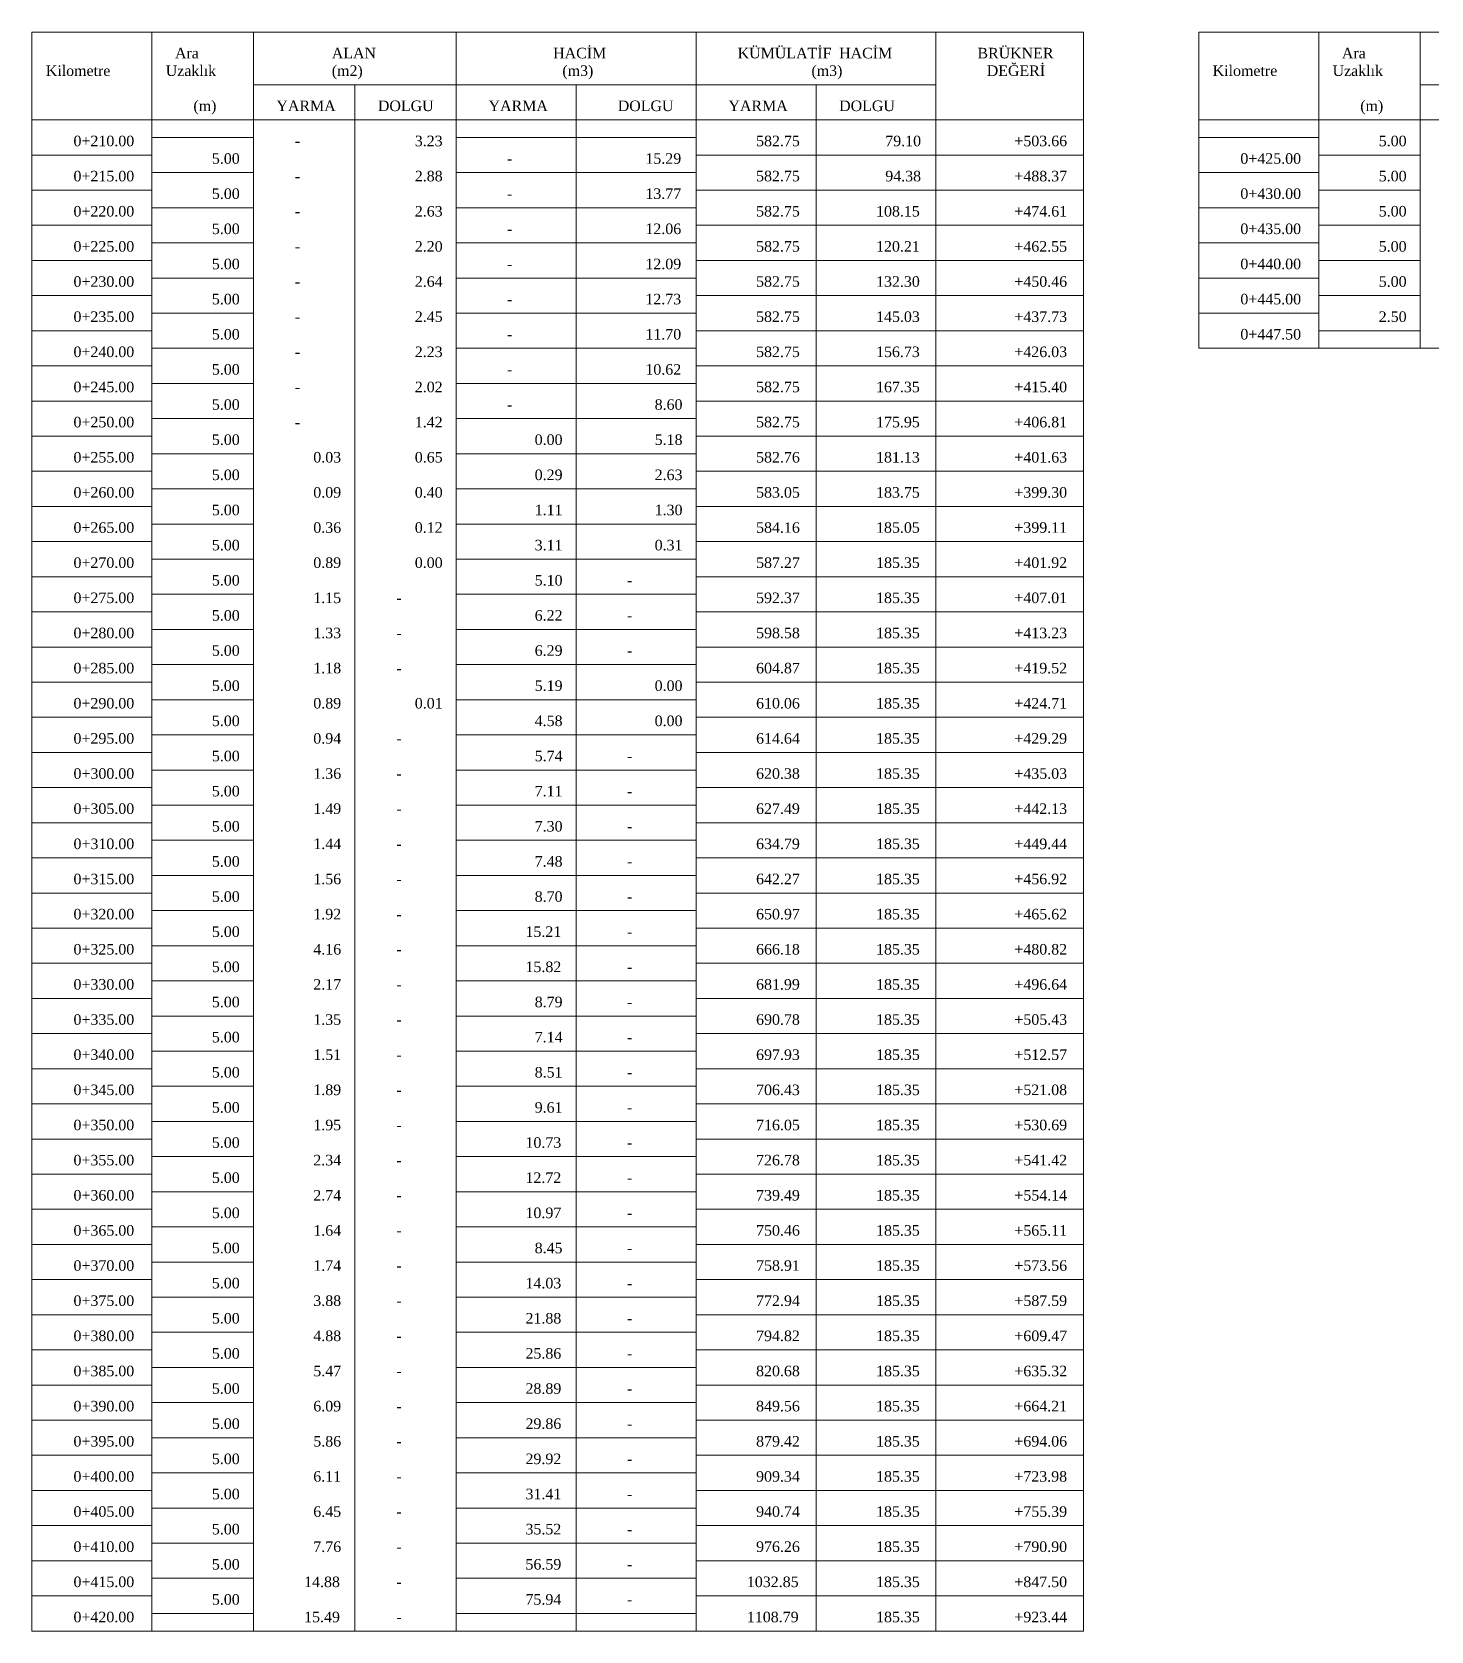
# Model space of a CAD drawing. Header units: metres. Extents: x 478603 to 489313, y 4282657 to 4289463.
# Drawn here: x 485857.1 to 486056.2, y 4283522.5 to 4283750 of the extents above; entities that cross this region are included whole.
import ezdxf

# ---------------------------------------------------------------- set-up
doc = ezdxf.new("R2010")
doc.units = ezdxf.units.M
for name, color, linetype, lineweight in [('TB_C', 96, 'Continuous', 0), ('TB_M', 18, 'Continuous', 0), ('TB_R', 1, 'Continuous', 0)]:
    doc.layers.add(name, color=color, linetype=linetype, lineweight=lineweight)
doc.styles.get("Standard").update_dxf_attribs({"font": 'times.ttf'})

msp = doc.modelspace()

# ---------------------------------------------------------------- linework, layer by layer
at = {"layer": 'TB_C'}
for p, q in [((485857.12, 4283749.97), (486006.75, 4283749.97)), ((485857.12, 4283749.97), (485857.12, 4283522.47)), ((485874.18, 4283749.97), (485874.18, 4283522.47)), ((485888.62, 4283749.97), (485888.62, 4283522.47)), ((485917.5, 4283749.97), (485917.5, 4283522.47)), ((485951.62, 4283749.97), (485951.62, 4283522.47)), ((485985.75, 4283749.97), (485985.75, 4283522.47)), ((486006.75, 4283749.97), (486006.75, 4283522.47)), ((486023.15, 4283749.97), (486172.78, 4283749.97)), ((486023.15, 4283749.97), (486023.15, 4283704.97)), ((486040.22, 4283749.97), (486040.22, 4283704.97)), ((486054.65, 4283749.97), (486054.65, 4283704.97)), ((485888.62, 4283742.47), (485985.75, 4283742.47)), ((485903.06, 4283742.47), (485903.06, 4283522.47)), ((485934.56, 4283742.47), (485934.56, 4283522.47)), ((485968.68, 4283742.47), (485968.68, 4283522.47)), ((486054.65, 4283742.47), (486151.78, 4283742.47)), ((485857.12, 4283737.47), (486006.75, 4283737.47)), ((486023.15, 4283737.47), (486172.78, 4283737.47)), ((485874.18, 4283734.97), (485888.62, 4283734.97)), ((485917.5, 4283734.97), (485951.62, 4283734.97)), ((486023.15, 4283734.97), (486040.22, 4283734.97)), ((485857.12, 4283732.47), (485874.18, 4283732.47)), ((485951.62, 4283732.47), (486006.75, 4283732.47)), ((486040.22, 4283732.47), (486054.65, 4283732.47)), ((485874.18, 4283729.97), (485888.62, 4283729.97)), ((485917.5, 4283729.97), (485951.62, 4283729.97)), ((486023.15, 4283729.97), (486040.22, 4283729.97)), ((485857.12, 4283727.47), (485874.18, 4283727.47)), ((485951.62, 4283727.47), (486006.75, 4283727.47)), ((486040.22, 4283727.47), (486054.65, 4283727.47)), ((485874.18, 4283724.97), (485888.62, 4283724.97)), ((485917.5, 4283724.97), (485951.62, 4283724.97)), ((486023.15, 4283724.97), (486040.22, 4283724.97)), ((485857.12, 4283722.47), (485874.18, 4283722.47)), ((485951.62, 4283722.47), (486006.75, 4283722.47)), ((486040.22, 4283722.47), (486054.65, 4283722.47)), ((485874.18, 4283719.97), (485888.62, 4283719.97)), ((485917.5, 4283719.97), (485951.62, 4283719.97)), ((486023.15, 4283719.97), (486040.22, 4283719.97)), ((485857.12, 4283717.47), (485874.18, 4283717.47)), ((485951.62, 4283717.47), (486006.75, 4283717.47)), ((486040.22, 4283717.47), (486054.65, 4283717.47)), ((485874.18, 4283714.97), (485888.62, 4283714.97)), ((485917.5, 4283714.97), (485951.62, 4283714.97)), ((486023.15, 4283714.97), (486040.22, 4283714.97)), ((485857.12, 4283712.47), (485874.18, 4283712.47)), ((485951.62, 4283712.47), (486006.75, 4283712.47)), ((486040.22, 4283712.47), (486054.65, 4283712.47)), ((485874.18, 4283709.97), (485888.62, 4283709.97)), ((485917.5, 4283709.97), (485951.62, 4283709.97)), ((486023.15, 4283709.97), (486040.22, 4283709.97)), ((485857.12, 4283707.47), (485874.18, 4283707.47)), ((485951.62, 4283707.47), (486006.75, 4283707.47)), ((486040.22, 4283707.47), (486054.65, 4283707.47)), ((485874.18, 4283704.97), (485888.62, 4283704.97)), ((485917.5, 4283704.97), (485951.62, 4283704.97)), ((486023.15, 4283704.97), (486172.78, 4283704.97)), ((485857.12, 4283702.47), (485874.18, 4283702.47)), ((485951.62, 4283702.47), (486006.75, 4283702.47)), ((485874.18, 4283699.97), (485888.62, 4283699.97)), ((485917.5, 4283699.97), (485951.62, 4283699.97)), ((485857.12, 4283697.47), (485874.18, 4283697.47)), ((485951.62, 4283697.47), (486006.75, 4283697.47)), ((485874.18, 4283694.97), (485888.62, 4283694.97)), ((485917.5, 4283694.97), (485951.62, 4283694.97)), ((485857.12, 4283692.47), (485874.18, 4283692.47)), ((485951.62, 4283692.47), (486006.75, 4283692.47)), ((485874.18, 4283689.97), (485888.62, 4283689.97)), ((485917.5, 4283689.97), (485951.62, 4283689.97)), ((485857.12, 4283687.47), (485874.18, 4283687.47)), ((485951.62, 4283687.47), (486006.75, 4283687.47)), ((485874.18, 4283684.97), (485888.62, 4283684.97)), ((485917.5, 4283684.97), (485951.62, 4283684.97)), ((485857.12, 4283682.47), (485874.18, 4283682.47)), ((485951.62, 4283682.47), (486006.75, 4283682.47)), ((485874.18, 4283679.97), (485888.62, 4283679.97)), ((485917.5, 4283679.97), (485951.62, 4283679.97)), ((485857.12, 4283677.47), (485874.18, 4283677.47)), ((485951.62, 4283677.47), (486006.75, 4283677.47)), ((485874.18, 4283674.97), (485888.62, 4283674.97)), ((485917.5, 4283674.97), (485951.62, 4283674.97)), ((485857.12, 4283672.47), (485874.18, 4283672.47)), ((485951.62, 4283672.47), (486006.75, 4283672.47)), ((485874.18, 4283669.97), (485888.62, 4283669.97)), ((485917.5, 4283669.97), (485951.62, 4283669.97)), ((485857.12, 4283667.47), (485874.18, 4283667.47)), ((485951.62, 4283667.47), (486006.75, 4283667.47)), ((485874.18, 4283664.97), (485888.62, 4283664.97)), ((485917.5, 4283664.97), (485951.62, 4283664.97)), ((485857.12, 4283662.47), (485874.18, 4283662.47)), ((485951.62, 4283662.47), (486006.75, 4283662.47)), ((485874.18, 4283659.97), (485888.62, 4283659.97)), ((485917.5, 4283659.97), (485951.62, 4283659.97)), ((485857.12, 4283657.47), (485874.18, 4283657.47)), ((485951.62, 4283657.47), (486006.75, 4283657.47)), ((485874.18, 4283654.97), (485888.62, 4283654.97)), ((485917.5, 4283654.97), (485951.62, 4283654.97)), ((485857.12, 4283652.47), (485874.18, 4283652.47)), ((485951.62, 4283652.47), (486006.75, 4283652.47)), ((485874.18, 4283649.97), (485888.62, 4283649.97)), ((485917.5, 4283649.97), (485951.62, 4283649.97)), ((485857.12, 4283647.47), (485874.18, 4283647.47)), ((485951.62, 4283647.47), (486006.75, 4283647.47)), ((485874.18, 4283644.97), (485888.62, 4283644.97)), ((485917.5, 4283644.97), (485951.62, 4283644.97)), ((485857.12, 4283642.47), (485874.18, 4283642.47)), ((485951.62, 4283642.47), (486006.75, 4283642.47)), ((485874.18, 4283639.97), (485888.62, 4283639.97)), ((485917.5, 4283639.97), (485951.62, 4283639.97)), ((485857.12, 4283637.47), (485874.18, 4283637.47)), ((485951.62, 4283637.47), (486006.75, 4283637.47)), ((485874.18, 4283634.97), (485888.62, 4283634.97)), ((485917.5, 4283634.97), (485951.62, 4283634.97)), ((485857.12, 4283632.47), (485874.18, 4283632.47)), ((485951.62, 4283632.47), (486006.75, 4283632.47)), ((485874.18, 4283629.97), (485888.62, 4283629.97)), ((485917.5, 4283629.97), (485951.62, 4283629.97)), ((485857.12, 4283627.47), (485874.18, 4283627.47)), ((485951.62, 4283627.47), (486006.75, 4283627.47)), ((485874.18, 4283624.97), (485888.62, 4283624.97)), ((485917.5, 4283624.97), (485951.62, 4283624.97)), ((485857.12, 4283622.47), (485874.18, 4283622.47)), ((485951.62, 4283622.47), (486006.75, 4283622.47)), ((485874.18, 4283619.97), (485888.62, 4283619.97)), ((485917.5, 4283619.97), (485951.62, 4283619.97)), ((485857.12, 4283617.47), (485874.18, 4283617.47)), ((485951.62, 4283617.47), (486006.75, 4283617.47)), ((485874.18, 4283614.97), (485888.62, 4283614.97)), ((485917.5, 4283614.97), (485951.62, 4283614.97)), ((485857.12, 4283612.47), (485874.18, 4283612.47)), ((485951.62, 4283612.47), (486006.75, 4283612.47)), ((485874.18, 4283609.97), (485888.62, 4283609.97)), ((485917.5, 4283609.97), (485951.62, 4283609.97)), ((485857.12, 4283607.47), (485874.18, 4283607.47)), ((485951.62, 4283607.47), (486006.75, 4283607.47)), ((485874.18, 4283604.97), (485888.62, 4283604.97)), ((485917.5, 4283604.97), (485951.62, 4283604.97)), ((485857.12, 4283602.47), (485874.18, 4283602.47)), ((485951.62, 4283602.47), (486006.75, 4283602.47)), ((485874.18, 4283599.97), (485888.62, 4283599.97)), ((485917.5, 4283599.97), (485951.62, 4283599.97)), ((485857.12, 4283597.47), (485874.18, 4283597.47)), ((485951.62, 4283597.47), (486006.75, 4283597.47)), ((485874.18, 4283594.97), (485888.62, 4283594.97)), ((485917.5, 4283594.97), (485951.62, 4283594.97)), ((485857.12, 4283592.47), (485874.18, 4283592.47)), ((485951.62, 4283592.47), (486006.75, 4283592.47)), ((485874.18, 4283589.97), (485888.62, 4283589.97)), ((485917.5, 4283589.97), (485951.62, 4283589.97)), ((485857.12, 4283587.47), (485874.18, 4283587.47)), ((485951.62, 4283587.47), (486006.75, 4283587.47)), ((485874.18, 4283584.97), (485888.62, 4283584.97)), ((485917.5, 4283584.97), (485951.62, 4283584.97)), ((485857.12, 4283582.47), (485874.18, 4283582.47)), ((485951.62, 4283582.47), (486006.75, 4283582.47)), ((485874.18, 4283579.97), (485888.62, 4283579.97)), ((485917.5, 4283579.97), (485951.62, 4283579.97)), ((485857.12, 4283577.47), (485874.18, 4283577.47)), ((485951.62, 4283577.47), (486006.75, 4283577.47)), ((485874.18, 4283574.97), (485888.62, 4283574.97)), ((485917.5, 4283574.97), (485951.62, 4283574.97)), ((485857.12, 4283572.47), (485874.18, 4283572.47)), ((485951.62, 4283572.47), (486006.75, 4283572.47)), ((485874.18, 4283569.97), (485888.62, 4283569.97)), ((485917.5, 4283569.97), (485951.62, 4283569.97)), ((485857.12, 4283567.47), (485874.18, 4283567.47)), ((485951.62, 4283567.47), (486006.75, 4283567.47)), ((485874.18, 4283564.97), (485888.62, 4283564.97)), ((485917.5, 4283564.97), (485951.62, 4283564.97)), ((485857.12, 4283562.47), (485874.18, 4283562.47)), ((485951.62, 4283562.47), (486006.75, 4283562.47)), ((485874.18, 4283559.97), (485888.62, 4283559.97)), ((485917.5, 4283559.97), (485951.62, 4283559.97)), ((485857.12, 4283557.47), (485874.18, 4283557.47)), ((485951.62, 4283557.47), (486006.75, 4283557.47)), ((485874.18, 4283554.97), (485888.62, 4283554.97)), ((485917.5, 4283554.97), (485951.62, 4283554.97)), ((485857.12, 4283552.47), (485874.18, 4283552.47)), ((485951.62, 4283552.47), (486006.75, 4283552.47)), ((485874.18, 4283549.97), (485888.62, 4283549.97)), ((485917.5, 4283549.97), (485951.62, 4283549.97)), ((485857.12, 4283547.47), (485874.18, 4283547.47)), ((485951.62, 4283547.47), (486006.75, 4283547.47)), ((485874.18, 4283544.97), (485888.62, 4283544.97)), ((485917.5, 4283544.97), (485951.62, 4283544.97)), ((485857.12, 4283542.47), (485874.18, 4283542.47)), ((485951.62, 4283542.47), (486006.75, 4283542.47)), ((485874.18, 4283539.97), (485888.62, 4283539.97)), ((485917.5, 4283539.97), (485951.62, 4283539.97)), ((485857.12, 4283537.47), (485874.18, 4283537.47)), ((485951.62, 4283537.47), (486006.75, 4283537.47)), ((485874.18, 4283534.97), (485888.62, 4283534.97)), ((485917.5, 4283534.97), (485951.62, 4283534.97)), ((485857.12, 4283532.47), (485874.18, 4283532.47)), ((485951.62, 4283532.47), (486006.75, 4283532.47)), ((485874.18, 4283529.97), (485888.62, 4283529.97)), ((485917.5, 4283529.97), (485951.62, 4283529.97)), ((485857.12, 4283527.47), (485874.18, 4283527.47)), ((485951.62, 4283527.47), (486006.75, 4283527.47)), ((485874.18, 4283524.97), (485888.62, 4283524.97)), ((485917.5, 4283524.97), (485951.62, 4283524.97)), ((485857.12, 4283522.47), (486006.75, 4283522.47))]:
    msp.add_line(p, q, dxfattribs=at)

# ---------------------------------------------------------------- texts
at = {"layer": 'TB_M'}
for s, p in [('Ara', (485877.47, 4283746.22)), ('ALAN', (485899.78, 4283746.22)), ('HACİM', (485931.28, 4283746.22)), ('KÜMÜLATİF', (485957.53, 4283746.22)), ('HACİM', (485971.97, 4283746.22)), ('BRÜKNER', (485991.65, 4283746.22)), ('Ara', (486043.5, 4283746.22)), ('DEĞERİ', (485992.97, 4283743.72)), ('Kilometre', (485859.09, 4283743.72)), ('Uzaklık', (485876.15, 4283743.72)), ('(m2)', (485899.78, 4283743.72)), ('(m3)', (485932.59, 4283743.72)), ('(m3)', (485968.03, 4283743.72)), ('Kilometre', (486025.12, 4283743.72)), ('Uzaklık', (486042.18, 4283743.72)), ('(m)', (485880.09, 4283738.72)), ('YARMA', (485891.9, 4283738.72)), ('DOLGU', (485906.34, 4283738.72)), ('YARMA', (485922.09, 4283738.72)), ('DOLGU', (485940.47, 4283738.72)), ('YARMA', (485956.22, 4283738.72)), ('DOLGU', (485971.97, 4283738.72)), ('(m)', (486046.12, 4283738.72)), ('0+210.00', (485863.03, 4283733.72)), ('-', (485894.53, 4283733.72)), ('-', (485924.72, 4283731.22)), ('0+425.00', (486029.06, 4283731.22)), ('0+215.00', (485863.03, 4283728.72)), ('-', (485894.53, 4283728.72)), ('0+430.00', (486029.06, 4283726.22)), ('0+220.00', (485863.03, 4283723.72)), ('-', (485924.72, 4283726.22)), ('-', (485894.53, 4283723.72)), ('0+435.00', (486029.06, 4283721.22)), ('-', (485924.72, 4283721.22)), ('0+225.00', (485863.03, 4283718.72)), ('-', (485894.53, 4283718.72)), ('-', (485924.72, 4283716.22)), ('0+440.00', (486029.06, 4283716.22)), ('0+230.00', (485863.03, 4283713.72)), ('-', (485894.53, 4283713.72)), ('-', (485924.72, 4283711.22)), ('0+445.00', (486029.06, 4283711.22)), ('0+235.00', (485863.03, 4283708.72)), ('-', (485894.53, 4283708.72)), ('-', (485924.72, 4283706.22)), ('0+447.50', (486029.06, 4283706.22)), ('0+240.00', (485863.03, 4283703.72)), ('-', (485894.53, 4283703.72)), ('0+245.00', (485863.03, 4283698.72)), ('-', (485924.72, 4283701.22)), ('-', (485894.53, 4283698.72)), ('-', (485924.72, 4283696.22)), ('0+250.00', (485863.03, 4283693.72)), ('-', (485894.53, 4283693.72)), ('0+255.00', (485863.03, 4283688.72)), ('0+260.00', (485863.03, 4283683.72)), ('0+265.00', (485863.03, 4283678.72)), ('0+270.00', (485863.03, 4283673.72)), ('-', (485941.78, 4283671.22)), ('0+275.00', (485863.03, 4283668.72)), ('-', (485908.97, 4283668.72)), ('-', (485941.78, 4283666.22)), ('0+280.00', (485863.03, 4283663.72)), ('-', (485908.97, 4283663.72)), ('-', (485941.78, 4283661.22)), ('0+285.00', (485863.03, 4283658.72)), ('-', (485908.97, 4283658.72)), ('0+290.00', (485863.03, 4283653.72)), ('0+295.00', (485863.03, 4283648.72)), ('-', (485908.97, 4283648.72)), ('-', (485941.78, 4283646.22)), ('0+300.00', (485863.03, 4283643.72)), ('-', (485908.97, 4283643.72)), ('-', (485941.78, 4283641.22)), ('0+305.00', (485863.03, 4283638.72)), ('-', (485908.97, 4283638.72)), ('-', (485941.78, 4283636.22)), ('0+310.00', (485863.03, 4283633.72)), ('-', (485908.97, 4283633.72)), ('-', (485941.78, 4283631.22)), ('0+315.00', (485863.03, 4283628.72)), ('-', (485908.97, 4283628.72)), ('0+320.00', (485863.03, 4283623.72)), ('-', (485941.78, 4283626.22)), ('-', (485908.97, 4283623.72)), ('-', (485941.78, 4283621.22)), ('0+325.00', (485863.03, 4283618.72)), ('-', (485908.97, 4283618.72)), ('-', (485941.78, 4283616.22)), ('0+330.00', (485863.03, 4283613.72)), ('-', (485908.97, 4283613.72)), ('-', (485941.78, 4283611.22)), ('0+335.00', (485863.03, 4283608.72)), ('-', (485908.97, 4283608.72)), ('-', (485941.78, 4283606.22)), ('0+340.00', (485863.03, 4283603.72)), ('-', (485908.97, 4283603.72)), ('0+345.00', (485863.03, 4283598.72)), ('-', (485941.78, 4283601.22)), ('-', (485908.97, 4283598.72)), ('0+350.00', (485863.03, 4283593.72)), ('-', (485941.78, 4283596.22)), ('-', (485908.97, 4283593.72)), ('-', (485941.78, 4283591.22)), ('0+355.00', (485863.03, 4283588.72)), ('-', (485908.97, 4283588.72)), ('-', (485941.78, 4283586.22)), ('0+360.00', (485863.03, 4283583.72)), ('-', (485908.97, 4283583.72)), ('-', (485941.78, 4283581.22)), ('0+365.00', (485863.03, 4283578.72)), ('-', (485908.97, 4283578.72)), ('0+370.00', (485863.03, 4283573.72)), ('-', (485941.78, 4283576.22)), ('-', (485908.97, 4283573.72)), ('0+375.00', (485863.03, 4283568.72)), ('-', (485941.78, 4283571.22)), ('-', (485908.97, 4283568.72)), ('-', (485941.78, 4283566.22)), ('0+380.00', (485863.03, 4283563.72)), ('-', (485908.97, 4283563.72)), ('-', (485941.78, 4283561.22)), ('0+385.00', (485863.03, 4283558.72)), ('-', (485908.97, 4283558.72)), ('-', (485941.78, 4283556.22)), ('0+390.00', (485863.03, 4283553.72)), ('-', (485908.97, 4283553.72)), ('0+395.00', (485863.03, 4283548.72)), ('-', (485941.78, 4283551.22)), ('-', (485908.97, 4283548.72)), ('0+400.00', (485863.03, 4283543.72)), ('-', (485941.78, 4283546.22)), ('-', (485908.97, 4283543.72)), ('-', (485941.78, 4283541.22)), ('0+405.00', (485863.03, 4283538.72)), ('-', (485908.97, 4283538.72)), ('-', (485941.78, 4283536.22)), ('0+410.00', (485863.03, 4283533.72)), ('-', (485908.97, 4283533.72)), ('-', (485941.78, 4283531.22)), ('0+415.00', (485863.03, 4283528.72)), ('-', (485908.97, 4283528.72)), ('0+420.00', (485863.03, 4283523.72)), ('-', (485941.78, 4283526.22)), ('-', (485908.97, 4283523.72))]:
    msp.add_text(s, height=1.5, dxfattribs=at).set_placement(p)
at = {"layer": 'TB_R'}
for s, p in [('3.23', (485911.59, 4283733.72)), ('582.75', (485960.15, 4283733.72)), ('79.10', (485978.53, 4283733.72)), ('+503.66', (485996.9, 4283733.72)), ('5.00', (486048.75, 4283733.72)), ('5.00', (485882.72, 4283731.22)), ('15.29', (485944.4, 4283731.22)), ('2.88', (485911.59, 4283728.72)), ('582.75', (485960.15, 4283728.72)), ('94.38', (485978.53, 4283728.72)), ('+488.37', (485996.9, 4283728.72)), ('5.00', (486048.75, 4283728.72)), ('5.00', (485882.72, 4283726.22)), ('13.77', (485944.4, 4283726.22)), ('2.63', (485911.59, 4283723.72)), ('582.75', (485960.15, 4283723.72)), ('108.15', (485977.22, 4283723.72)), ('+474.61', (485996.9, 4283723.72)), ('5.00', (486048.75, 4283723.72)), ('5.00', (485882.72, 4283721.22)), ('12.06', (485944.4, 4283721.22)), ('2.20', (485911.59, 4283718.72)), ('582.75', (485960.15, 4283718.72)), ('120.21', (485977.22, 4283718.72)), ('+462.55', (485996.9, 4283718.72)), ('5.00', (486048.75, 4283718.72)), ('5.00', (485882.72, 4283716.22)), ('12.09', (485944.4, 4283716.22)), ('2.64', (485911.59, 4283713.72)), ('582.75', (485960.15, 4283713.72)), ('132.30', (485977.22, 4283713.72)), ('+450.46', (485996.9, 4283713.72)), ('5.00', (486048.75, 4283713.72)), ('5.00', (485882.72, 4283711.22)), ('12.73', (485944.4, 4283711.22)), ('2.45', (485911.59, 4283708.72)), ('582.75', (485960.15, 4283708.72)), ('145.03', (485977.22, 4283708.72)), ('+437.73', (485996.9, 4283708.72)), ('2.50', (486048.75, 4283708.72)), ('5.00', (485882.72, 4283706.22)), ('11.70', (485944.4, 4283706.22)), ('2.23', (485911.59, 4283703.72)), ('582.75', (485960.15, 4283703.72)), ('156.73', (485977.22, 4283703.72)), ('+426.03', (485996.9, 4283703.72)), ('5.00', (485882.72, 4283701.22)), ('10.62', (485944.4, 4283701.22)), ('2.02', (485911.59, 4283698.72)), ('582.75', (485960.15, 4283698.72)), ('167.35', (485977.22, 4283698.72)), ('+415.40', (485996.9, 4283698.72)), ('5.00', (485882.72, 4283696.22)), ('8.60', (485945.72, 4283696.22)), ('1.42', (485911.59, 4283693.72)), ('582.75', (485960.15, 4283693.72)), ('175.95', (485977.22, 4283693.72)), ('+406.81', (485996.9, 4283693.72)), ('5.00', (485882.72, 4283691.22)), ('0.00', (485928.65, 4283691.22)), ('5.18', (485945.72, 4283691.22)), ('0.03', (485897.15, 4283688.72)), ('0.65', (485911.59, 4283688.72)), ('582.76', (485960.15, 4283688.72)), ('181.13', (485977.22, 4283688.72)), ('+401.63', (485996.9, 4283688.72)), ('5.00', (485882.72, 4283686.22)), ('0.29', (485928.65, 4283686.22)), ('2.63', (485945.72, 4283686.22)), ('0.09', (485897.15, 4283683.72)), ('0.40', (485911.59, 4283683.72)), ('583.05', (485960.15, 4283683.72)), ('183.75', (485977.22, 4283683.72)), ('+399.30', (485996.9, 4283683.72)), ('5.00', (485882.72, 4283681.22)), ('1.11', (485928.65, 4283681.22)), ('1.30', (485945.72, 4283681.22)), ('0.36', (485897.15, 4283678.72)), ('0.12', (485911.59, 4283678.72)), ('584.16', (485960.15, 4283678.72)), ('185.05', (485977.22, 4283678.72)), ('+399.11', (485996.9, 4283678.72)), ('5.00', (485882.72, 4283676.22)), ('3.11', (485928.65, 4283676.22)), ('0.31', (485945.72, 4283676.22)), ('0.89', (485897.15, 4283673.72)), ('0.00', (485911.59, 4283673.72)), ('587.27', (485960.15, 4283673.72)), ('185.35', (485977.22, 4283673.72)), ('+401.92', (485996.9, 4283673.72)), ('5.00', (485882.72, 4283671.22)), ('5.10', (485928.65, 4283671.22)), ('1.15', (485897.15, 4283668.72)), ('592.37', (485960.15, 4283668.72)), ('185.35', (485977.22, 4283668.72)), ('+407.01', (485996.9, 4283668.72)), ('5.00', (485882.72, 4283666.22)), ('6.22', (485928.65, 4283666.22)), ('1.33', (485897.15, 4283663.72)), ('598.58', (485960.15, 4283663.72)), ('185.35', (485977.22, 4283663.72)), ('+413.23', (485996.9, 4283663.72)), ('5.00', (485882.72, 4283661.22)), ('6.29', (485928.65, 4283661.22)), ('1.18', (485897.15, 4283658.72)), ('604.87', (485960.15, 4283658.72)), ('185.35', (485977.22, 4283658.72)), ('+419.52', (485996.9, 4283658.72)), ('5.00', (485882.72, 4283656.22)), ('5.19', (485928.65, 4283656.22)), ('0.00', (485945.72, 4283656.22)), ('0.89', (485897.15, 4283653.72)), ('0.01', (485911.59, 4283653.72)), ('610.06', (485960.15, 4283653.72)), ('185.35', (485977.22, 4283653.72)), ('+424.71', (485996.9, 4283653.72)), ('5.00', (485882.72, 4283651.22)), ('4.58', (485928.65, 4283651.22)), ('0.00', (485945.72, 4283651.22)), ('0.94', (485897.15, 4283648.72)), ('614.64', (485960.15, 4283648.72)), ('185.35', (485977.22, 4283648.72)), ('+429.29', (485996.9, 4283648.72)), ('5.00', (485882.72, 4283646.22)), ('5.74', (485928.65, 4283646.22)), ('1.36', (485897.15, 4283643.72)), ('620.38', (485960.15, 4283643.72)), ('185.35', (485977.22, 4283643.72)), ('+435.03', (485996.9, 4283643.72)), ('5.00', (485882.72, 4283641.22)), ('7.11', (485928.65, 4283641.22)), ('1.49', (485897.15, 4283638.72)), ('627.49', (485960.15, 4283638.72)), ('185.35', (485977.22, 4283638.72)), ('+442.13', (485996.9, 4283638.72)), ('5.00', (485882.72, 4283636.22)), ('7.30', (485928.65, 4283636.22)), ('1.44', (485897.15, 4283633.72)), ('634.79', (485960.15, 4283633.72)), ('185.35', (485977.22, 4283633.72)), ('+449.44', (485996.9, 4283633.72)), ('5.00', (485882.72, 4283631.22)), ('7.48', (485928.65, 4283631.22)), ('1.56', (485897.15, 4283628.72)), ('642.27', (485960.15, 4283628.72)), ('185.35', (485977.22, 4283628.72)), ('+456.92', (485996.9, 4283628.72)), ('5.00', (485882.72, 4283626.22)), ('8.70', (485928.65, 4283626.22)), ('1.92', (485897.15, 4283623.72)), ('650.97', (485960.15, 4283623.72)), ('185.35', (485977.22, 4283623.72)), ('+465.62', (485996.9, 4283623.72)), ('5.00', (485882.72, 4283621.22)), ('15.21', (485927.34, 4283621.22)), ('4.16', (485897.15, 4283618.72)), ('666.18', (485960.15, 4283618.72)), ('185.35', (485977.22, 4283618.72)), ('+480.82', (485996.9, 4283618.72)), ('5.00', (485882.72, 4283616.22)), ('15.82', (485927.34, 4283616.22)), ('2.17', (485897.15, 4283613.72)), ('681.99', (485960.15, 4283613.72)), ('185.35', (485977.22, 4283613.72)), ('+496.64', (485996.9, 4283613.72)), ('5.00', (485882.72, 4283611.22)), ('8.79', (485928.65, 4283611.22)), ('1.35', (485897.15, 4283608.72)), ('690.78', (485960.15, 4283608.72)), ('185.35', (485977.22, 4283608.72)), ('+505.43', (485996.9, 4283608.72)), ('5.00', (485882.72, 4283606.22)), ('7.14', (485928.65, 4283606.22)), ('1.51', (485897.15, 4283603.72)), ('697.93', (485960.15, 4283603.72)), ('185.35', (485977.22, 4283603.72)), ('+512.57', (485996.9, 4283603.72)), ('5.00', (485882.72, 4283601.22)), ('8.51', (485928.65, 4283601.22)), ('1.89', (485897.15, 4283598.72)), ('706.43', (485960.15, 4283598.72)), ('185.35', (485977.22, 4283598.72)), ('+521.08', (485996.9, 4283598.72)), ('5.00', (485882.72, 4283596.22)), ('9.61', (485928.65, 4283596.22)), ('1.95', (485897.15, 4283593.72)), ('716.05', (485960.15, 4283593.72)), ('185.35', (485977.22, 4283593.72)), ('+530.69', (485996.9, 4283593.72)), ('5.00', (485882.72, 4283591.22)), ('10.73', (485927.34, 4283591.22)), ('2.34', (485897.15, 4283588.72)), ('726.78', (485960.15, 4283588.72)), ('185.35', (485977.22, 4283588.72)), ('+541.42', (485996.9, 4283588.72)), ('5.00', (485882.72, 4283586.22)), ('12.72', (485927.34, 4283586.22)), ('2.74', (485897.15, 4283583.72)), ('739.49', (485960.15, 4283583.72)), ('185.35', (485977.22, 4283583.72)), ('+554.14', (485996.9, 4283583.72)), ('5.00', (485882.72, 4283581.22)), ('10.97', (485927.34, 4283581.22)), ('1.64', (485897.15, 4283578.72)), ('750.46', (485960.15, 4283578.72)), ('185.35', (485977.22, 4283578.72)), ('+565.11', (485996.9, 4283578.72)), ('5.00', (485882.72, 4283576.22)), ('8.45', (485928.65, 4283576.22)), ('1.74', (485897.15, 4283573.72)), ('758.91', (485960.15, 4283573.72)), ('185.35', (485977.22, 4283573.72)), ('+573.56', (485996.9, 4283573.72)), ('5.00', (485882.72, 4283571.22)), ('14.03', (485927.34, 4283571.22)), ('3.88', (485897.15, 4283568.72)), ('772.94', (485960.15, 4283568.72)), ('185.35', (485977.22, 4283568.72)), ('+587.59', (485996.9, 4283568.72)), ('5.00', (485882.72, 4283566.22)), ('21.88', (485927.34, 4283566.22)), ('4.88', (485897.15, 4283563.72)), ('794.82', (485960.15, 4283563.72)), ('185.35', (485977.22, 4283563.72)), ('+609.47', (485996.9, 4283563.72)), ('5.00', (485882.72, 4283561.22)), ('25.86', (485927.34, 4283561.22)), ('5.47', (485897.15, 4283558.72)), ('820.68', (485960.15, 4283558.72)), ('185.35', (485977.22, 4283558.72)), ('+635.32', (485996.9, 4283558.72)), ('5.00', (485882.72, 4283556.22)), ('28.89', (485927.34, 4283556.22)), ('6.09', (485897.15, 4283553.72)), ('849.56', (485960.15, 4283553.72)), ('185.35', (485977.22, 4283553.72)), ('+664.21', (485996.9, 4283553.72)), ('5.00', (485882.72, 4283551.22)), ('29.86', (485927.34, 4283551.22)), ('5.86', (485897.15, 4283548.72)), ('879.42', (485960.15, 4283548.72)), ('185.35', (485977.22, 4283548.72)), ('+694.06', (485996.9, 4283548.72)), ('5.00', (485882.72, 4283546.22)), ('29.92', (485927.34, 4283546.22)), ('6.11', (485897.15, 4283543.72)), ('909.34', (485960.15, 4283543.72)), ('185.35', (485977.22, 4283543.72)), ('+723.98', (485996.9, 4283543.72)), ('5.00', (485882.72, 4283541.22)), ('31.41', (485927.34, 4283541.22)), ('6.45', (485897.15, 4283538.72)), ('940.74', (485960.15, 4283538.72)), ('185.35', (485977.22, 4283538.72)), ('+755.39', (485996.9, 4283538.72)), ('5.00', (485882.72, 4283536.22)), ('35.52', (485927.34, 4283536.22)), ('7.76', (485897.15, 4283533.72)), ('976.26', (485960.15, 4283533.72)), ('185.35', (485977.22, 4283533.72)), ('+790.90', (485996.9, 4283533.72)), ('5.00', (485882.72, 4283531.22)), ('56.59', (485927.34, 4283531.22)), ('14.88', (485895.84, 4283528.72)), ('1032.85', (485958.84, 4283528.72)), ('185.35', (485977.22, 4283528.72)), ('+847.50', (485996.9, 4283528.72)), ('5.00', (485882.72, 4283526.22)), ('75.94', (485927.34, 4283526.22)), ('15.49', (485895.84, 4283523.72)), ('1108.79', (485958.84, 4283523.72)), ('185.35', (485977.22, 4283523.72)), ('+923.44', (485996.9, 4283523.72))]:
    msp.add_text(s, height=1.5, dxfattribs=at).set_placement(p)

doc.saveas('drawing.dxf')
